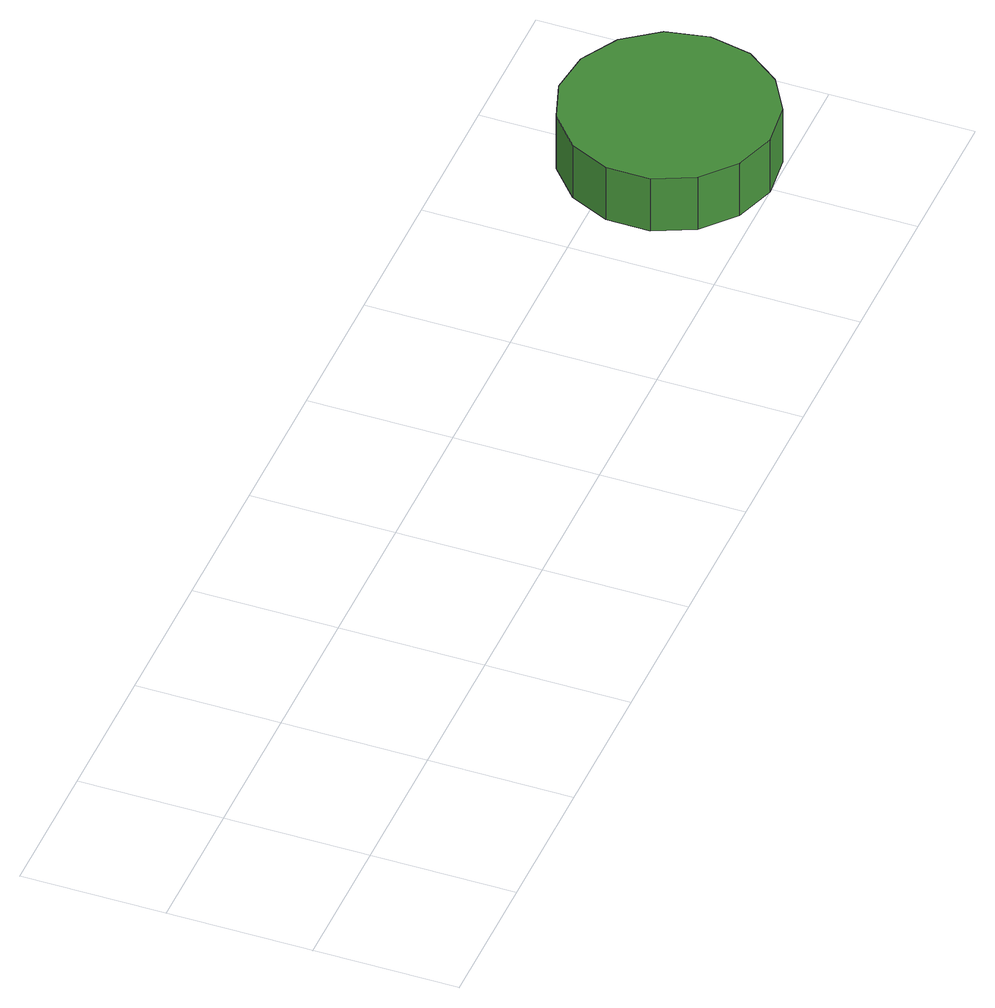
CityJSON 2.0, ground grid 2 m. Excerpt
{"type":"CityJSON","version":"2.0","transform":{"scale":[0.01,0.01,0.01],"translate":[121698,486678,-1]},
"CityObjects":{
"tree1":{"type":"SolitaryVegetationObject","attributes":{"function":"something"}},
"tree2":{"type":"SolitaryVegetationObject","attributes":{"function":"something"},"geometry":[{"type":"MultiSurface","lod":"1","boundaries":[[[0,1,2,3,4,5,6,7,8,9,10,11,12,13,14]],[[15,16,17,18,19,20,21,22,23,24,25,26,27,28,29]],[[0,29,28,1]],[[1,28,27,2]],[[2,27,26,3]],[[3,26,25,4]],[[4,25,24,5]],[[5,24,23,6]],[[6,23,22,7]],[[7,22,21,8]],[[8,21,20,9]],[[9,20,19,10]],[[10,19,18,11]],[[11,18,17,12]],[[12,17,16,13]],[[13,16,15,14]],[[14,15,29,0]]]}]}
},
"vertices":[
[1556,144,168],[1544,203,168],[1508,252,168],[1456,282,168],[1396,289,168],[1339,270,168],[1294,230,168],[1269,175,168],[1269,114,168],[1294,59,168],[1339,19,168],[1396,0,168],[1456,6,168],[1508,37,168],[1544,85,168],[1544,85,81],[1508,37,81],[1456,6,81],[1396,0,81],[1339,19,81],[1294,59,81],[1269,114,81],[1269,175,81],[1294,230,81],[1339,270,81],[1396,289,81],[1456,282,81],[1508,252,81],[1544,203,81],[1556,144,81]
]}
